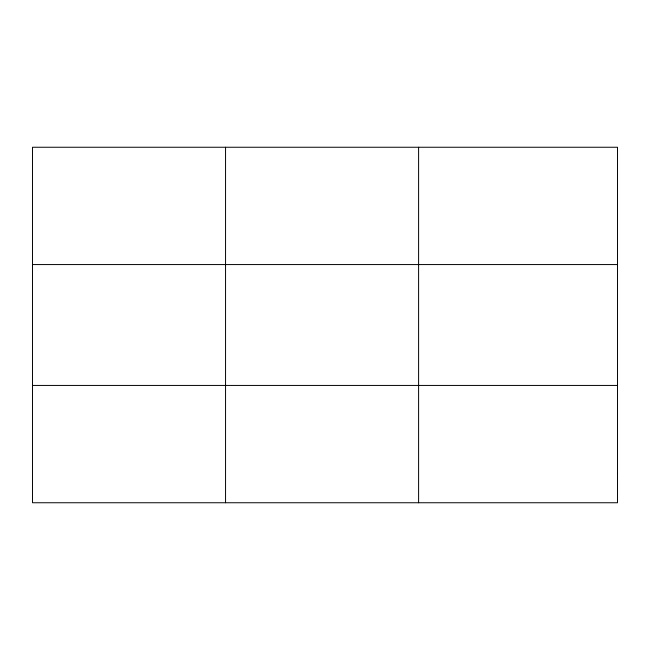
<?xml version="1.0" encoding="UTF-8"?>
<svg xmlns="http://www.w3.org/2000/svg" width="650" height="650" viewBox="0 0 650 650"><rect width="100%" height="100%" fill="white"/><g stroke="black" fill="none" stroke-linecap="round" stroke-linejoin="round"><path stroke-width="0.97" d="M225.55 147.249L225.55 502.751M418.6 147.249L418.6 502.751M32.5 264.566L617.5 264.566M32.5 385.434L617.5 385.434M617.5 473.419L617.5 502.751L32.5 502.751L32.5 147.249L617.5 147.249L617.5 473.419"/></g></svg>
